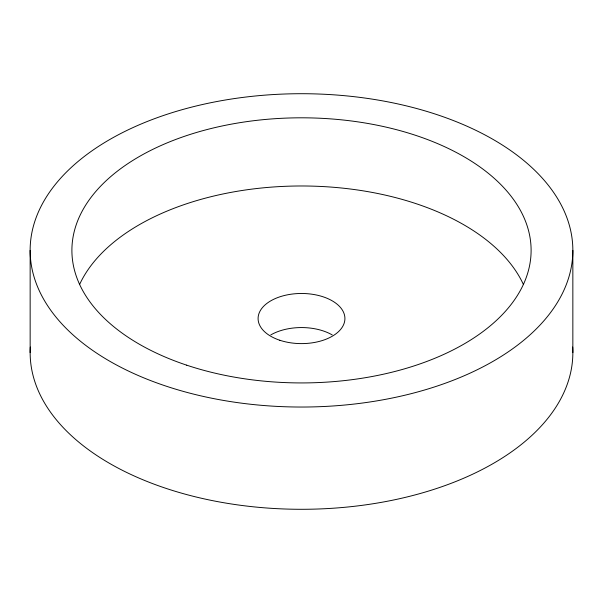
<?xml version="1.0" encoding="UTF-8"?>
<svg xmlns="http://www.w3.org/2000/svg" width="603" height="603" viewBox="0 0 603 603"><rect width="100%" height="100%" fill="white"/><g stroke="black" fill="none" stroke-linecap="round" stroke-linejoin="round"><path stroke-width="0.9" d="M572.85 250.373A271.35 156.659 0 0 1 165.825 386.048A271.35 156.659 0 0 1 165.825 114.698A271.35 156.659 0 0 1 572.85 250.373L572.85 352.627M30.15 250.373L30.15 352.627M572.677 347.034A271.35 156.659 0 0 1 301.5 509.294A271.35 156.659 0 0 1 30.323 347.034M270.8 334.906A43.416 25.07 0 0 1 332.2 334.906M79.717 284.232A229.607 132.562 0 0 1 301.5 185.98A229.607 132.562 0 0 1 523.283 284.232M279.792 340.25A43.416 25.07 0 0 0 344.916 318.542A43.416 25.07 0 0 0 279.792 296.834A43.416 25.07 0 0 0 279.792 340.25M186.696 365.169A229.607 132.562 0 0 0 531.107 250.373A229.607 132.562 0 0 0 186.696 135.569A229.607 132.562 0 0 0 186.696 365.169"/></g></svg>
